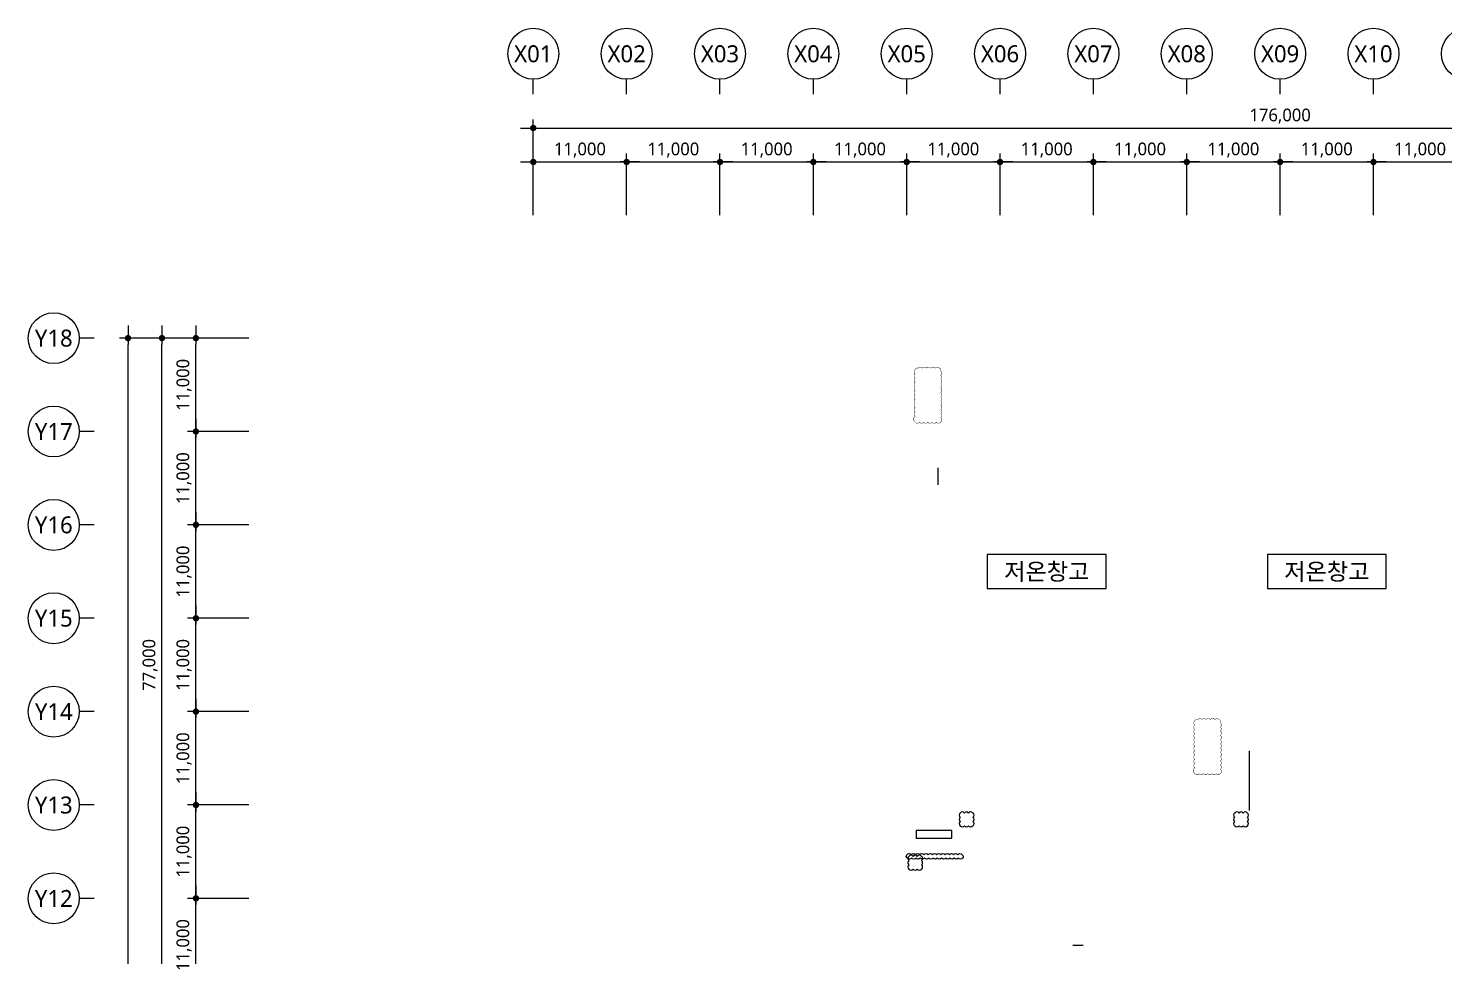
# Model space of a CAD drawing. Header units: millimetres. Extents: x 4003075 to 5615882, y 1445368 to 2591247.
# Drawn here: x 5263075 to 5429847, y 1571614 to 1680868 of the extents above; entities that cross this region are included whole.
import ezdxf
from ezdxf.enums import TextEntityAlignment as Align

# ---------------------------------------------------------------- set-up
doc = ezdxf.new("R2010")
doc.units = ezdxf.units.MM
for name, color, linetype, lineweight in [('A-AXIS-BUBL', 7, 'Continuous', 25), ('A-DIMS', 7, 'Continuous', 25), ('A-XXXX-TXT2', 3, 'Continuous', 25), ('REV-202205', 20, 'Continuous', 25)]:
    doc.layers.add(name, color=color, linetype=linetype, lineweight=lineweight)
doc.styles.add('HY울릉도L', font='')
doc.styles.add('맑은고딕', font='malgun.ttf')
doc.styles.get('HY울릉도L').set_extended_font_data('HYwulM')
doc.dimstyles.new('CDIM', dxfattribs={"dimtxt": 3, "dimasz": 1.5, "dimexe": 2, "dimexo": 1, "dimgap": 1, "dimtad": 1, "dimdec": 0, "dimrnd": 0.5, "dimzin": 0, "dimdsep": 32, "dimlunit": 6, "dimtxsty": 'HY울릉도L', "dimblk1": '_CIDOT', "dimblk2": '_CIDOT', "dimsah": 1, "dimcen": 5.5, "dimclrd": 2, "dimclre": 2, "dimclrt": 7, "dimadec": 0, "dimazin": 0, "dimtfac": 1, "dimtdec": 0, "dimtix": 1, "dimtmove": 2, "dimatfit": 1, "dimldrblk": '_CIDOT', "dimfxl": 1, "dimtolj": 1, "dimtzin": 0, "dimlwd": -1, "dimarcsym": 0})

# ---------------------------------------------------------------- blocks, each defined once
blk = doc.blocks.new('_CIDOT')
at = {"color": 0, "linetype": 'ByBlock'}
blk.add_line((2, 0), (-1, 0), dxfattribs=at)
at = {"color": 0, "linetype": 'ByBlock', "const_width": 0.5}
blk.add_lwpolyline([(-0.25, 0, 1), (0.25, 0, 1)], format="xyb", close=True, dxfattribs=at)
blk = doc.blocks.new('*D18')
at = {"layer": 'A-DIMS', "lineweight": -2, "transparency": 16777216}
for p, q in [((93193, 175121), (85943, 175121)), ((93193, 164121), (85943, 164121))]:
    blk.add_line(p, q, dxfattribs=at)
at = {"layer": 'A-DIMS', "transparency": 16777216}
blk.add_line((86943, 164871), (86943, 174371), dxfattribs=at)
at = {"layer": 'A-DIMS', "transparency": 16777216, "xscale": 750, "yscale": 750, "zscale": 750}
for p, rotation in [((86943, 175121), 90), ((86943, 164121), 270)]:
    blk.add_blockref('_CIDOT', p, dxfattribs=dict(at, rotation=rotation))
at = {"layer": 'A-DIMS', "color": 3, "transparency": 16777216, "insert": (85538, 169621), "char_height": 1500, "attachment_point": 5, "rotation": 90, "style": '맑은고딕'}
blk.add_mtext('\\A1;11,000', dxfattribs=at)
blk = doc.blocks.new('*D19')
at = {"layer": 'A-DIMS', "lineweight": -2, "transparency": 16777216}
for p, q in [((93193, 186121), (85943, 186121)), ((93193, 175121), (85943, 175121))]:
    blk.add_line(p, q, dxfattribs=at)
at = {"layer": 'A-DIMS', "transparency": 16777216}
blk.add_line((86943, 175871), (86943, 185371), dxfattribs=at)
at = {"layer": 'A-DIMS', "transparency": 16777216, "xscale": 750, "yscale": 750, "zscale": 750}
for p, rotation in [((86943, 186121), 90), ((86943, 175121), 270)]:
    blk.add_blockref('_CIDOT', p, dxfattribs=dict(at, rotation=rotation))
at = {"layer": 'A-DIMS', "color": 3, "transparency": 16777216, "insert": (85538, 180621), "char_height": 1500, "attachment_point": 5, "rotation": 90, "style": '맑은고딕'}
blk.add_mtext('\\A1;11,000', dxfattribs=at)
blk = doc.blocks.new('*D20')
at = {"layer": 'A-DIMS', "lineweight": -2, "transparency": 16777216}
for p, q in [((93193, 197121), (85943, 197121)), ((93193, 186121), (85943, 186121))]:
    blk.add_line(p, q, dxfattribs=at)
at = {"layer": 'A-DIMS', "transparency": 16777216}
blk.add_line((86943, 186871), (86943, 196371), dxfattribs=at)
at = {"layer": 'A-DIMS', "transparency": 16777216, "xscale": 750, "yscale": 750, "zscale": 750}
for p, rotation in [((86943, 197121), 90), ((86943, 186121), 270)]:
    blk.add_blockref('_CIDOT', p, dxfattribs=dict(at, rotation=rotation))
at = {"layer": 'A-DIMS', "color": 3, "transparency": 16777216, "insert": (85538, 191621), "char_height": 1500, "attachment_point": 5, "rotation": 90, "style": '맑은고딕'}
blk.add_mtext('\\A1;11,000', dxfattribs=at)
blk = doc.blocks.new('*D21')
at = {"layer": 'A-DIMS', "lineweight": -2, "transparency": 16777216}
for p, q in [((93193, 208121), (85943, 208121)), ((93193, 197121), (85943, 197121))]:
    blk.add_line(p, q, dxfattribs=at)
at = {"layer": 'A-DIMS', "transparency": 16777216}
blk.add_line((86943, 197871), (86943, 207371), dxfattribs=at)
at = {"layer": 'A-DIMS', "transparency": 16777216, "xscale": 750, "yscale": 750, "zscale": 750}
for p, rotation in [((86943, 208121), 90), ((86943, 197121), 270)]:
    blk.add_blockref('_CIDOT', p, dxfattribs=dict(at, rotation=rotation))
at = {"layer": 'A-DIMS', "color": 3, "transparency": 16777216, "insert": (85538, 202621), "char_height": 1500, "attachment_point": 5, "rotation": 90, "style": '맑은고딕'}
blk.add_mtext('\\A1;11,000', dxfattribs=at)
blk = doc.blocks.new('*D22')
at = {"layer": 'A-DIMS', "lineweight": -2, "transparency": 16777216}
for p, q in [((93193, 219121), (85943, 219121)), ((93193, 208121), (85943, 208121))]:
    blk.add_line(p, q, dxfattribs=at)
at = {"layer": 'A-DIMS', "transparency": 16777216}
blk.add_line((86943, 208871), (86943, 218371), dxfattribs=at)
at = {"layer": 'A-DIMS', "transparency": 16777216, "xscale": 750, "yscale": 750, "zscale": 750}
for p, rotation in [((86943, 219121), 90), ((86943, 208121), 270)]:
    blk.add_blockref('_CIDOT', p, dxfattribs=dict(at, rotation=rotation))
at = {"layer": 'A-DIMS', "color": 3, "transparency": 16777216, "insert": (85538, 213621), "char_height": 1500, "attachment_point": 5, "rotation": 90, "style": '맑은고딕'}
blk.add_mtext('\\A1;11,000', dxfattribs=at)
blk = doc.blocks.new('*D23')
at = {"layer": 'A-DIMS', "lineweight": -2, "transparency": 16777216}
for p, q in [((93193, 230121), (85943, 230121)), ((93193, 219121), (85943, 219121))]:
    blk.add_line(p, q, dxfattribs=at)
at = {"layer": 'A-DIMS', "transparency": 16777216}
blk.add_line((86943, 219871), (86943, 229371), dxfattribs=at)
at = {"layer": 'A-DIMS', "transparency": 16777216, "xscale": 750, "yscale": 750, "zscale": 750}
for p, rotation in [((86943, 230121), 90), ((86943, 219121), 270)]:
    blk.add_blockref('_CIDOT', p, dxfattribs=dict(at, rotation=rotation))
at = {"layer": 'A-DIMS', "color": 3, "transparency": 16777216, "insert": (85538, 224621), "char_height": 1500, "attachment_point": 5, "rotation": 90, "style": '맑은고딕'}
blk.add_mtext('\\A1;11,000', dxfattribs=at)
blk = doc.blocks.new('*D24')
at = {"layer": 'A-DIMS', "lineweight": -2, "transparency": 16777216}
for p, q in [((93193, 241121), (85943, 241121)), ((93193, 230121), (85943, 230121))]:
    blk.add_line(p, q, dxfattribs=at)
at = {"layer": 'A-DIMS', "transparency": 16777216}
blk.add_line((86943, 230871), (86943, 240371), dxfattribs=at)
at = {"layer": 'A-DIMS', "transparency": 16777216, "xscale": 750, "yscale": 750, "zscale": 750}
for p, rotation in [((86943, 241121), 90), ((86943, 230121), 270)]:
    blk.add_blockref('_CIDOT', p, dxfattribs=dict(at, rotation=rotation))
at = {"layer": 'A-DIMS', "color": 3, "transparency": 16777216, "insert": (85538, 235621), "char_height": 1500, "attachment_point": 5, "rotation": 90, "style": '맑은고딕'}
blk.add_mtext('\\A1;11,000', dxfattribs=at)
blk = doc.blocks.new('*D26')
at = {"layer": 'A-DIMS', "lineweight": -2, "transparency": 16777216}
for p, q in [((93193, 241121), (77943, 241121)), ((93193, 45121), (77943, 45121))]:
    blk.add_line(p, q, dxfattribs=at)
at = {"layer": 'A-DIMS', "transparency": 16777216}
blk.add_line((78943, 45871), (78943, 240371), dxfattribs=at)
at = {"layer": 'A-DIMS', "transparency": 16777216, "xscale": 750, "yscale": 750, "zscale": 750}
for p, rotation in [((78943, 241121), 90), ((78943, 45121), 270)]:
    blk.add_blockref('_CIDOT', p, dxfattribs=dict(at, rotation=rotation))
at = {"layer": 'A-DIMS', "color": 3, "transparency": 16777216, "insert": (77538, 143121), "char_height": 1500, "attachment_point": 5, "rotation": 90, "style": '맑은고딕'}
blk.add_mtext('\\A1;196,000', dxfattribs=at)
blk = doc.blocks.new('*D29')
at = {"layer": 'A-DIMS', "lineweight": -2, "transparency": 16777216}
for p, q in [((93193, 241121), (81943, 241121)), ((93193, 164121), (81943, 164121))]:
    blk.add_line(p, q, dxfattribs=at)
at = {"layer": 'A-DIMS', "transparency": 16777216}
blk.add_line((82943, 164871), (82943, 240371), dxfattribs=at)
at = {"layer": 'A-DIMS', "transparency": 16777216, "xscale": 750, "yscale": 750, "zscale": 750}
for p, rotation in [((82943, 241121), 90), ((82943, 164121), 270)]:
    blk.add_blockref('_CIDOT', p, dxfattribs=dict(at, rotation=rotation))
at = {"layer": 'A-DIMS', "color": 3, "transparency": 16777216, "insert": (81542, 202621), "char_height": 1500, "attachment_point": 5, "rotation": 90, "style": '맑은고딕'}
blk.add_mtext('\\A1;77,000', dxfattribs=at)
blk = doc.blocks.new('*D30')
at = {"layer": 'A-DIMS', "lineweight": -2, "transparency": 16777216}
for p, q in [((148693, 255621), (148693, 262871)), ((159693, 255621), (159693, 262871))]:
    blk.add_line(p, q, dxfattribs=at)
at = {"layer": 'A-DIMS', "transparency": 16777216}
blk.add_line((149443, 261871), (158943, 261871), dxfattribs=at)
at = {"layer": 'A-DIMS', "transparency": 16777216, "xscale": 750, "yscale": 750, "zscale": 750, "rotation": 180}
blk.add_blockref('_CIDOT', (148693, 261871), dxfattribs=at)
at = {"layer": 'A-DIMS', "transparency": 16777216, "xscale": 750, "yscale": 750, "zscale": 750}
blk.add_blockref('_CIDOT', (159693, 261871), dxfattribs=at)
at = {"layer": 'A-DIMS', "color": 3, "transparency": 16777216, "insert": (154193, 263275), "char_height": 1500, "attachment_point": 5, "style": '맑은고딕'}
blk.add_mtext('\\A1;11,000', dxfattribs=at)
blk = doc.blocks.new('*D31')
at = {"layer": 'A-DIMS', "lineweight": -2, "transparency": 16777216}
for p, q in [((159693, 255621), (159693, 262871)), ((170693, 255621), (170693, 262871))]:
    blk.add_line(p, q, dxfattribs=at)
at = {"layer": 'A-DIMS', "transparency": 16777216}
blk.add_line((160443, 261871), (169943, 261871), dxfattribs=at)
at = {"layer": 'A-DIMS', "transparency": 16777216, "xscale": 750, "yscale": 750, "zscale": 750, "rotation": 180}
blk.add_blockref('_CIDOT', (159693, 261871), dxfattribs=at)
at = {"layer": 'A-DIMS', "transparency": 16777216, "xscale": 750, "yscale": 750, "zscale": 750}
blk.add_blockref('_CIDOT', (170693, 261871), dxfattribs=at)
at = {"layer": 'A-DIMS', "color": 3, "transparency": 16777216, "insert": (165193, 263275), "char_height": 1500, "attachment_point": 5, "style": '맑은고딕'}
blk.add_mtext('\\A1;11,000', dxfattribs=at)
blk = doc.blocks.new('*D32')
at = {"layer": 'A-DIMS', "lineweight": -2, "transparency": 16777216}
for p, q in [((170693, 255621), (170693, 262871)), ((181693, 255621), (181693, 262871))]:
    blk.add_line(p, q, dxfattribs=at)
at = {"layer": 'A-DIMS', "transparency": 16777216}
blk.add_line((171443, 261871), (180943, 261871), dxfattribs=at)
at = {"layer": 'A-DIMS', "transparency": 16777216, "xscale": 750, "yscale": 750, "zscale": 750, "rotation": 180}
blk.add_blockref('_CIDOT', (170693, 261871), dxfattribs=at)
at = {"layer": 'A-DIMS', "transparency": 16777216, "xscale": 750, "yscale": 750, "zscale": 750}
blk.add_blockref('_CIDOT', (181693, 261871), dxfattribs=at)
at = {"layer": 'A-DIMS', "color": 3, "transparency": 16777216, "insert": (176193, 263275), "char_height": 1500, "attachment_point": 5, "style": '맑은고딕'}
blk.add_mtext('\\A1;11,000', dxfattribs=at)
blk = doc.blocks.new('*D33')
at = {"layer": 'A-DIMS', "lineweight": -2, "transparency": 16777216}
for p, q in [((181693, 255621), (181693, 262871)), ((192693, 255621), (192693, 262871))]:
    blk.add_line(p, q, dxfattribs=at)
at = {"layer": 'A-DIMS', "transparency": 16777216}
blk.add_line((182443, 261871), (191943, 261871), dxfattribs=at)
at = {"layer": 'A-DIMS', "transparency": 16777216, "xscale": 750, "yscale": 750, "zscale": 750, "rotation": 180}
blk.add_blockref('_CIDOT', (181693, 261871), dxfattribs=at)
at = {"layer": 'A-DIMS', "transparency": 16777216, "xscale": 750, "yscale": 750, "zscale": 750}
blk.add_blockref('_CIDOT', (192693, 261871), dxfattribs=at)
at = {"layer": 'A-DIMS', "color": 3, "transparency": 16777216, "insert": (187193, 263275), "char_height": 1500, "attachment_point": 5, "style": '맑은고딕'}
blk.add_mtext('\\A1;11,000', dxfattribs=at)
blk = doc.blocks.new('*D34')
at = {"layer": 'A-DIMS', "lineweight": -2, "transparency": 16777216}
for p, q in [((192693, 255621), (192693, 262871)), ((203693, 255621), (203693, 262871))]:
    blk.add_line(p, q, dxfattribs=at)
at = {"layer": 'A-DIMS', "transparency": 16777216}
blk.add_line((193443, 261871), (202943, 261871), dxfattribs=at)
at = {"layer": 'A-DIMS', "transparency": 16777216, "xscale": 750, "yscale": 750, "zscale": 750, "rotation": 180}
blk.add_blockref('_CIDOT', (192693, 261871), dxfattribs=at)
at = {"layer": 'A-DIMS', "transparency": 16777216, "xscale": 750, "yscale": 750, "zscale": 750}
blk.add_blockref('_CIDOT', (203693, 261871), dxfattribs=at)
at = {"layer": 'A-DIMS', "color": 3, "transparency": 16777216, "insert": (198193, 263275), "char_height": 1500, "attachment_point": 5, "style": '맑은고딕'}
blk.add_mtext('\\A1;11,000', dxfattribs=at)
blk = doc.blocks.new('*D35')
at = {"layer": 'A-DIMS', "lineweight": -2, "transparency": 16777216}
for p, q in [((203693, 255621), (203693, 262871)), ((214693, 255621), (214693, 262871))]:
    blk.add_line(p, q, dxfattribs=at)
at = {"layer": 'A-DIMS', "transparency": 16777216}
blk.add_line((204443, 261871), (213943, 261871), dxfattribs=at)
at = {"layer": 'A-DIMS', "transparency": 16777216, "xscale": 750, "yscale": 750, "zscale": 750, "rotation": 180}
blk.add_blockref('_CIDOT', (203693, 261871), dxfattribs=at)
at = {"layer": 'A-DIMS', "transparency": 16777216, "xscale": 750, "yscale": 750, "zscale": 750}
blk.add_blockref('_CIDOT', (214693, 261871), dxfattribs=at)
at = {"layer": 'A-DIMS', "color": 3, "transparency": 16777216, "insert": (209193, 263275), "char_height": 1500, "attachment_point": 5, "style": '맑은고딕'}
blk.add_mtext('\\A1;11,000', dxfattribs=at)
blk = doc.blocks.new('*D36')
at = {"layer": 'A-DIMS', "lineweight": -2, "transparency": 16777216}
for p, q in [((214693, 255621), (214693, 262871)), ((225693, 255621), (225693, 262871))]:
    blk.add_line(p, q, dxfattribs=at)
at = {"layer": 'A-DIMS', "transparency": 16777216}
blk.add_line((215443, 261871), (224943, 261871), dxfattribs=at)
at = {"layer": 'A-DIMS', "transparency": 16777216, "xscale": 750, "yscale": 750, "zscale": 750, "rotation": 180}
blk.add_blockref('_CIDOT', (214693, 261871), dxfattribs=at)
at = {"layer": 'A-DIMS', "transparency": 16777216, "xscale": 750, "yscale": 750, "zscale": 750}
blk.add_blockref('_CIDOT', (225693, 261871), dxfattribs=at)
at = {"layer": 'A-DIMS', "color": 3, "transparency": 16777216, "insert": (220193, 263275), "char_height": 1500, "attachment_point": 5, "style": '맑은고딕'}
blk.add_mtext('\\A1;11,000', dxfattribs=at)
blk = doc.blocks.new('*D37')
at = {"layer": 'A-DIMS', "lineweight": -2, "transparency": 16777216}
for p, q in [((225693, 255621), (225693, 262871)), ((236693, 255621), (236693, 262871))]:
    blk.add_line(p, q, dxfattribs=at)
at = {"layer": 'A-DIMS', "transparency": 16777216}
blk.add_line((226443, 261871), (235943, 261871), dxfattribs=at)
at = {"layer": 'A-DIMS', "transparency": 16777216, "xscale": 750, "yscale": 750, "zscale": 750, "rotation": 180}
blk.add_blockref('_CIDOT', (225693, 261871), dxfattribs=at)
at = {"layer": 'A-DIMS', "transparency": 16777216, "xscale": 750, "yscale": 750, "zscale": 750}
blk.add_blockref('_CIDOT', (236693, 261871), dxfattribs=at)
at = {"layer": 'A-DIMS', "color": 3, "transparency": 16777216, "insert": (231193, 263275), "char_height": 1500, "attachment_point": 5, "style": '맑은고딕'}
blk.add_mtext('\\A1;11,000', dxfattribs=at)
blk = doc.blocks.new('*D43')
at = {"layer": 'A-DIMS', "lineweight": -2, "transparency": 16777216}
for p, q in [((126693, 255621), (126693, 266871)), ((302693, 255621), (302693, 266871))]:
    blk.add_line(p, q, dxfattribs=at)
at = {"layer": 'A-DIMS', "transparency": 16777216}
blk.add_line((127443, 265871), (301943, 265871), dxfattribs=at)
at = {"layer": 'A-DIMS', "transparency": 16777216, "xscale": 750, "yscale": 750, "zscale": 750, "rotation": 180}
blk.add_blockref('_CIDOT', (126693, 265871), dxfattribs=at)
at = {"layer": 'A-DIMS', "transparency": 16777216, "xscale": 750, "yscale": 750, "zscale": 750}
blk.add_blockref('_CIDOT', (302693, 265871), dxfattribs=at)
at = {"layer": 'A-DIMS', "color": 3, "transparency": 16777216, "insert": (214693, 267275), "char_height": 1500, "attachment_point": 5, "style": '맑은고딕'}
blk.add_mtext('\\A1;176,000', dxfattribs=at)
blk = doc.blocks.new('*D45')
at = {"layer": 'A-DIMS', "lineweight": -2, "transparency": 16777216}
for p, q in [((126693, 255621), (126693, 262871)), ((137693, 255621), (137693, 262871))]:
    blk.add_line(p, q, dxfattribs=at)
at = {"layer": 'A-DIMS', "transparency": 16777216}
blk.add_line((127443, 261871), (136943, 261871), dxfattribs=at)
at = {"layer": 'A-DIMS', "transparency": 16777216, "xscale": 750, "yscale": 750, "zscale": 750, "rotation": 180}
blk.add_blockref('_CIDOT', (126693, 261871), dxfattribs=at)
at = {"layer": 'A-DIMS', "transparency": 16777216, "xscale": 750, "yscale": 750, "zscale": 750}
blk.add_blockref('_CIDOT', (137693, 261871), dxfattribs=at)
at = {"layer": 'A-DIMS', "color": 3, "transparency": 16777216, "insert": (132193, 263275), "char_height": 1500, "attachment_point": 5, "style": '맑은고딕'}
blk.add_mtext('\\A1;11,000', dxfattribs=at)
blk = doc.blocks.new('*D46')
at = {"layer": 'A-DIMS', "lineweight": -2, "transparency": 16777216}
for p, q in [((137693, 255621), (137693, 262871)), ((148693, 255621), (148693, 262871))]:
    blk.add_line(p, q, dxfattribs=at)
at = {"layer": 'A-DIMS', "transparency": 16777216}
blk.add_line((138443, 261871), (147943, 261871), dxfattribs=at)
at = {"layer": 'A-DIMS', "transparency": 16777216, "xscale": 750, "yscale": 750, "zscale": 750, "rotation": 180}
blk.add_blockref('_CIDOT', (137693, 261871), dxfattribs=at)
at = {"layer": 'A-DIMS', "transparency": 16777216, "xscale": 750, "yscale": 750, "zscale": 750}
blk.add_blockref('_CIDOT', (148693, 261871), dxfattribs=at)
at = {"layer": 'A-DIMS', "color": 3, "transparency": 16777216, "insert": (143193, 263275), "char_height": 1500, "attachment_point": 5, "style": '맑은고딕'}
blk.add_mtext('\\A1;11,000', dxfattribs=at)
blk = doc.blocks.new('글_저온창고')
at = {"layer": 'A-XXXX-TXT2', "color": 0}
blk.add_lwpolyline([(-7000, -2000), (7000, -2000), (7000, 2000), (-7000, 2000)], close=True, dxfattribs=at)
at = {"layer": 'A-XXXX-TXT2', "style": '맑은고딕'}
blk.add_text('저온창고', height=2000, dxfattribs=at).set_placement((0, 0), align=Align.MIDDLE_CENTER)
blk = doc.blocks.new('DIM(210222)')
for p, q in [((126693, 269870.6), (126693, 271620.6)), ((137693, 269870.6), (137693, 271620.6)), ((148693, 269870.6), (148693, 271620.6)), ((159693, 269870.6), (159693, 271620.6)), ((170693, 269870.6), (170693, 271620.6)), ((181693, 269870.6), (181693, 271620.6)), ((192693, 269870.6), (192693, 271620.6)), ((203693, 269870.6), (203693, 271620.6)), ((214693, 269870.6), (214693, 271620.6)), ((225693, 269870.6), (225693, 271620.6)), ((74943, 241120.6), (73193, 241120.6)), ((74943, 230120.6), (73193, 230120.6)), ((74943, 219120.6), (73193, 219120.6)), ((74943, 208120.6), (73193, 208120.6)), ((74943, 197120.6), (73193, 197120.6)), ((74943, 186120.6), (73193, 186120.6)), ((74943, 175120.6), (73193, 175120.6))]:
    blk.add_line(p, q)
at = {"layer": 'A-AXIS-BUBL', "ltscale": 0.2}
for centre in [(126693, 274620.6), (137693, 274620.6), (148693, 274620.6), (159693, 274620.6), (170693, 274620.6), (181693, 274620.6), (192693, 274620.6), (203693, 274620.6), (214693, 274620.6), (225693, 274620.6), (236693, 274620.6), (70193, 241120.6), (70193, 230120.6), (70193, 219120.6), (70193, 208120.6), (70193, 197120.6), (70193, 186120.6), (70193, 175120.6)]:
    blk.add_circle(centre, 3000, dxfattribs=at)
at = {"layer": 'A-XXXX-TXT2', "ltscale": 0.2, "style": '맑은고딕'}
for s, p in [('X01', (126693, 274620.6)), ('X02', (137693, 274620.6)), ('X03', (148693, 274620.6)), ('X04', (159693, 274620.6)), ('X05', (170693, 274620.6)), ('X06', (181693, 274620.6)), ('X07', (192693, 274620.6)), ('X08', (203693, 274620.6)), ('X09', (214693, 274620.6)), ('X10', (225693, 274620.6)), ('Y18', (70193, 241120.6)), ('Y17', (70193, 230120.6)), ('Y16', (70193, 219120.6)), ('Y15', (70193, 208120.6)), ('Y14', (70193, 197120.6)), ('Y13', (70193, 186120.6)), ('Y12', (70193, 175120.6))]:
    blk.add_text(s, height=2000, dxfattribs=at).set_placement(p, align=Align.MIDDLE)
at = {"layer": 'A-DIMS'}
for p1, p2, distance, picture, middle in [((126693, 255120.6), (302693, 255120.6), 10750, '*D43', (214693, 267275.5)), ((126693, 255120.6), (137693, 255120.6), 6750, '*D45', (132193, 263275.5)), ((137693, 255120.6), (148693, 255120.6), 6750, '*D46', (143193, 263275.5)), ((148693, 255120.6), (159693, 255120.6), 6750, '*D30', (154193, 263275.5)), ((159693, 255120.6), (170693, 255120.6), 6750, '*D31', (165193, 263275.5)), ((170693, 255120.6), (181693, 255120.6), 6750, '*D32', (176193, 263275.5)), ((181693, 255120.6), (192693, 255120.6), 6750, '*D33', (187193, 263275.5)), ((192693, 255120.6), (203693, 255120.6), 6750, '*D34', (198193, 263275.5)), ((203693, 255120.6), (214693, 255120.6), 6750, '*D35', (209193, 263275.5)), ((214693, 255120.6), (225693, 255120.6), 6750, '*D36', (220193, 263275.5)), ((225693, 255120.6), (236693, 255120.6), 6750, '*D37', (231193, 263275.5)), ((93693, 45120.6), (93693, 241120.6), 14750, '*D26', (77538.1, 143120.6)), ((93693, 164120.6), (93693, 241120.6), 10750, '*D29', (81542.2, 202620.6)), ((93693, 230120.6), (93693, 241120.6), 6750, '*D24', (85538.1, 235620.6)), ((93693, 219120.6), (93693, 230120.6), 6750, '*D23', (85538.1, 224620.6)), ((93693, 208120.6), (93693, 219120.6), 6750, '*D22', (85538.1, 213620.6)), ((93693, 197120.6), (93693, 208120.6), 6750, '*D21', (85538.1, 202620.6)), ((93693, 186120.6), (93693, 197120.6), 6750, '*D20', (85538.1, 191620.6)), ((93693, 175120.6), (93693, 186120.6), 6750, '*D19', (85538.1, 180620.6)), ((93693, 164120.6), (93693, 175120.6), 6750, '*D18', (85538.1, 169620.6))]:
    dim = blk.add_aligned_dim(p1=p1, p2=p2, distance=distance, dimstyle='CDIM', override={"dimscale": 500, "dimtxsty": '맑은고딕', "dimclrd": 256, "dimclre": 256, "dimclrt": 3}, dxfattribs=at)
    dim.commit()
    dim.dimension.update_dxf_attribs({"geometry": picture, "text_midpoint": middle})

msp = doc.modelspace()

# ---------------------------------------------------------------- linework, layer by layer
for p, q in [((5370301.6, 1627088.9), (5370301.6, 1629088.9)), ((5406975, 1588717.6), (5406975, 1595743.6)), ((5386136.5, 1572860.3), (5387361.5, 1572860.3))]:
    msp.add_line(p, q)
at = {"layer": 'A-XXXX-TXT2', "color": 0, "ltscale": 100}
msp.add_lwpolyline([(5367675, 1586367.6), (5367675, 1585467.6), (5371875, 1585467.6), (5371875, 1586367.6)], close=True, dxfattribs=at)
at = {"layer": 'REV-202205', "const_width": 50}
for points in [[(5367575, 1634467.6, 0.52056705), (5368075, 1634467.6, 0.52056705), (5368575, 1634467.6, 0.52056705), (5369075, 1634467.6, 0.52056705), (5369575, 1634467.6, 0.52056705), (5370075, 1634467.6, 0.52056705), (5370575, 1634467.6, 0.52056705), (5370575, 1634967.6, 0.52056705), (5370575, 1635467.6, 0.52056705), (5370575, 1635967.6, 0.52056705), (5370575, 1636467.6, 0.52056705), (5370575, 1636967.6, 0.52056705), (5370575, 1637467.6, 0.52056705), (5370575, 1637967.6, 0.52056705), (5370575, 1638467.6, 0.52056705), (5370575, 1638967.6, 0.52056705), (5370575, 1639467.6, 0.52056705), (5370575, 1639967.6, 0.52056705), (5370575, 1640467.6, 0.52056705), (5370425, 1640817.6, 0.52056705), (5369925, 1640817.6, 0.52056705), (5369425, 1640817.6, 0.52056705), (5368925, 1640817.6, 0.52056705), (5368425, 1640817.6, 0.52056705), (5367925, 1640817.6, 0.52056705), (5367575, 1640667.6, 0.52056705), (5367575, 1640167.6, 0.52056705), (5367575, 1639667.6, 0.52056705), (5367575, 1639167.6, 0.52056705), (5367575, 1638667.6, 0.52056705), (5367575, 1638167.6, 0.52056705), (5367575, 1637667.6, 0.52056705), (5367575, 1637167.6, 0.52056705), (5367575, 1636667.6, 0.52056705), (5367575, 1636167.6, 0.52056705), (5367575, 1635667.6, 0.52056705), (5367575, 1635167.6, 0.52056705)], [(5400525, 1593067.6, 0.52056705), (5401025, 1593067.6, 0.52056705), (5401525, 1593067.6, 0.52056705), (5402025, 1593067.6, 0.52056705), (5402525, 1593067.6, 0.52056705), (5403025, 1593067.6, 0.52056705), (5403525, 1593067.6, 0.52056705), (5403525, 1593567.6, 0.52056705), (5403525, 1594067.6, 0.52056705), (5403525, 1594567.6, 0.52056705), (5403525, 1595067.6, 0.52056705), (5403525, 1595567.6, 0.52056705), (5403525, 1596067.6, 0.52056705), (5403525, 1596567.6, 0.52056705), (5403525, 1597067.6, 0.52056705), (5403525, 1597567.6, 0.52056705), (5403525, 1598067.6, 0.52056705), (5403525, 1598567.6, 0.52056705), (5403525, 1599067.6, 0.52056705), (5403375, 1599417.6, 0.52056705), (5402875, 1599417.6, 0.52056705), (5402375, 1599417.6, 0.52056705), (5401875, 1599417.6, 0.52056705), (5401375, 1599417.6, 0.52056705), (5400875, 1599417.6, 0.52056705), (5400525, 1599267.6, 0.52056705), (5400525, 1598767.6, 0.52056705), (5400525, 1598267.6, 0.52056705), (5400525, 1597767.6, 0.52056705), (5400525, 1597267.6, 0.52056705), (5400525, 1596767.6, 0.52056705), (5400525, 1596267.6, 0.52056705), (5400525, 1595767.6, 0.52056705), (5400525, 1595267.6, 0.52056705), (5400525, 1594767.6, 0.52056705), (5400525, 1594267.6, 0.52056705), (5400525, 1593767.6, 0.52056705)]]:
    msp.add_lwpolyline(points, format="xyb", close=True, dxfattribs=at)
at = {"layer": 'REV-202205'}
for points in [[(5372875, 1586917.6, 0.52056705), (5373375, 1586917.6, 0.52056705), (5373875, 1586917.6, 0.52056705), (5374375, 1586917.6, 0.52056705), (5374375, 1587417.6, 0.52056705), (5374375, 1587917.6, 0.52056705), (5374375, 1588417.6, 0.52056705), (5373875, 1588417.6, 0.52056705), (5373375, 1588417.6, 0.52056705), (5372875, 1588417.6, 0.52056705), (5372875, 1587917.6, 0.52056705), (5372875, 1587417.6, 0.52056705)], [(5405229.7, 1586917.6, 0.52056705), (5405729.7, 1586917.6, 0.52056705), (5406229.7, 1586917.6, 0.52056705), (5406729.7, 1586917.6, 0.52056705), (5406729.7, 1587417.6, 0.52056705), (5406729.7, 1587917.6, 0.52056705), (5406729.7, 1588417.6, 0.52056705), (5406229.7, 1588417.6, 0.52056705), (5405729.7, 1588417.6, 0.52056705), (5405229.7, 1588417.6, 0.52056705), (5405229.7, 1587917.6, 0.52056705), (5405229.7, 1587417.6, 0.52056705)], [(5373164.7, 1583113.5, -0.52056705), (5372664.7, 1583113.5, -0.52056705), (5372164.7, 1583113.5, -0.52056705), (5371664.7, 1583113.5, -0.52056705), (5371164.7, 1583113.5, -0.52056705), (5370664.7, 1583113.5, -0.52056705), (5370164.7, 1583113.5, -0.52056705), (5369664.7, 1583113.5, -0.52056705), (5369164.7, 1583113.5, -0.52056705), (5368664.7, 1583113.5, -0.52056705), (5368164.7, 1583113.5, -0.52056705), (5367664.7, 1583113.5, -0.52056705), (5367164.7, 1583113.5, -0.52056705), (5366664.7, 1583113.5, -0.52056705), (5366599.2, 1583508.2, -0.52056705), (5367099.2, 1583508.2, -0.52056705), (5367599.2, 1583508.2, -0.52056705), (5368099.2, 1583508.2, -0.52056705), (5368599.2, 1583508.2, -0.52056705), (5369099.2, 1583508.2, -0.52056705), (5369599.2, 1583508.2, -0.52056705), (5370099.2, 1583508.2, -0.52056705), (5370599.2, 1583508.2, -0.52056705), (5371099.2, 1583508.2, -0.52056705), (5371599.2, 1583508.2, -0.52056705), (5372099.2, 1583508.2, -0.52056705), (5372599.2, 1583508.2, -0.52056705), (5373099.2, 1583508.2, -0.52056705)], [(5366825, 1581817.6, 0.52056705), (5367325, 1581817.6, 0.52056705), (5367825, 1581817.6, 0.52056705), (5368325, 1581817.6, 0.52056705), (5368325, 1582317.6, 0.52056705), (5368325, 1582817.6, 0.52056705), (5368325, 1583317.6, 0.52056705), (5367825, 1583317.6, 0.52056705), (5367325, 1583317.6, 0.52056705), (5366825, 1583317.6, 0.52056705), (5366825, 1582817.6, 0.52056705), (5366825, 1582317.6, 0.52056705)]]:
    msp.add_lwpolyline(points, format="xyb", close=True, dxfattribs=at)

# ---------------------------------------------------------------- block references
for name, p in [('DIM(210222)', (5195882, 1403247)), ('글_저온창고', (5383075, 1616867.6)), ('글_저온창고', (5416075, 1616867.6))]:
    msp.add_blockref(name, p)

doc.saveas('drawing.dxf')
